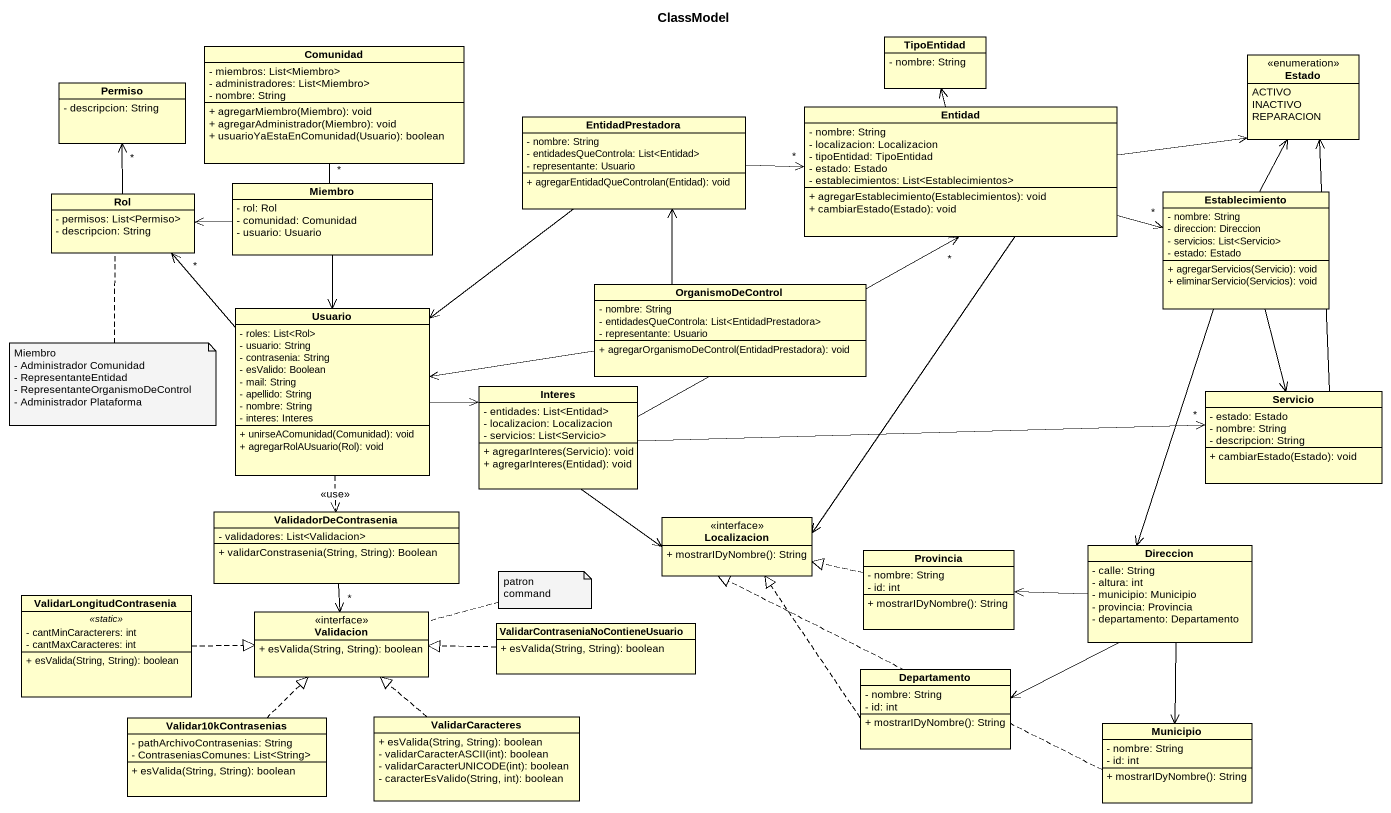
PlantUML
@startuml
title ClassModel
hide circle
hide empty members
skinparam classAttributeIconSize 0
class Comunidad {
  - miembros: List<Miembro>
  - administradores: List<Miembro>
  - nombre: String
  + agregarMiembro(Miembro): void
  + agregarAdministrador(Miembro): void
  + usuarioYaEstaEnComunidad(Usuario): boolean
}
class TipoEntidad {
  - nombre: String
}
enum Estado {
  ACTIVO
  INACTIVO
  REPARACION
}
class Permiso {
  - descripcion: String
}
class EntidadPrestadora {
  - nombre: String
  - entidadesQueControla: List<Entidad>
  - representante: Usuario
  + agregarEntidadQueControlan(Entidad): void
}
class Entidad {
  - nombre: String
  - localizacion: Localizacion
  - tipoEntidad: TipoEntidad
  - estado: Estado
  - establecimientos: List<Establecimientos>
  + agregarEstablecimiento(Establecimientos): void
  + cambiarEstado(Estado): void
}
class Miembro {
  - rol: Rol
  - comunidad: Comunidad
  - usuario: Usuario
}
class Rol {
  - permisos: List<Permiso>
  - descripcion: String
}
class Establecimiento {
  - nombre: String
  - direccion: Direccion
  - servicios: List<Servicio>
  - estado: Estado
  + agregarServicios(Servicio): void
  + eliminarServicio(Servicios): void
}
class Usuario {
  - roles: List<Rol>
  - usuario: String
  - contrasenia: String
  - esValido: Boolean
  - mail: String
  - apellido: String
  - nombre: String
  - interes: Interes
  + unirseAComunidad(Comunidad): void
  + agregarRolAUsuario(Rol): void
}
class OrganismoDeControl {
  - nombre: String
  - entidadesQueControla: List<EntidadPrestadora>
  - representante: Usuario
  + agregarOrganismoDeControl(EntidadPrestadora): void
}
class Interes {
  - entidades: List<Entidad>
  - localizacion: Localizacion
  - servicios: List<Servicio>
  + agregarInteres(Servicio): void
  + agregarInteres(Entidad): void
}
class Servicio {
  - estado: Estado
  - nombre: String
  - descripcion: String
  + cambiarEstado(Estado): void
}
class ValidadorDeContrasenia {
  - validadores: List<Validacion>
  + validarConstrasenia(String, String): Boolean
}
class Localizacion <<interface>> {
  + mostrarIDyNombre(): String
}
class Provincia {
  - nombre: String
  - id: int
  + mostrarIDyNombre(): String
}
class Direccion {
  - calle: String
  - altura: int
  - municipio: Municipio
  - provincia: Provincia
  - departamento: Departamento
}
class ValidarLongitudContrasenia {
  .. <<static>> ..
  - cantMinCaracterers: int
  - cantMaxCaracteres: int
  --
  + esValida(String, String): boolean
}
class Validacion <<interface>> {
  + esValida(String, String): boolean
}
class "ValidarContraseniaNoContieneUsuario" as ValidarContraseniaNoContiene {
  + esValida(String, String): boolean
}
class Departamento {
  - nombre: String
  - id: int
  + mostrarIDyNombre(): String
}
class Validar10kContrasenias {
  - pathArchivoContrasenias: String
  - ContraseniasComunes: List<String>
  + esValida(String, String): boolean
}
class ValidarCaracteres {
  + esValida(String, String): boolean
  - validarCaracterASCII(int): boolean
  - validarCaracterUNICODE(int): boolean
  - caracterEsValido(String, int): boolean
}
class Municipio {
  - nombre: String
  - id: int
  + mostrarIDyNombre(): String
}
Comunidad -- "*" Miembro
EntidadPrestadora -right-> "*" Entidad
EntidadPrestadora --> Usuario
Entidad -up-> TipoEntidad
Entidad -right-> Estado
Entidad -right-> "*" Establecimiento
Entidad --> Localizacion
Miembro -left-> Rol
Miembro --> Usuario
Rol -up-> "*" Permiso
Establecimiento -up-> Estado
Establecimiento --> Servicio
Establecimiento --> Direccion
Usuario -up-> "*" Rol
Usuario -right-> Interes
Usuario ..> ValidadorDeContrasenia : <<use>>
OrganismoDeControl -up-> EntidadPrestadora
OrganismoDeControl -left-> Usuario
Interes -up-> "*" Entidad
Interes -right-> "*" Servicio
Interes --> Localizacion
Servicio -up-> Estado
ValidadorDeContrasenia --> "*" Validacion
Provincia .left.|> Localizacion
Direccion -left-> Provincia
Direccion -left-> Departamento
Direccion --> Municipio
ValidarLongitudContrasenia .right.|> Validacion
ValidarContraseniaNoContiene .left.|> Validacion
Departamento .up.|> Localizacion
Validar10kContrasenias .up.|> Validacion
ValidarCaracteres .up.|> Validacion
Municipio .left.|> Localizacion
note bottom of Rol
  Miembro
  - Administrador Comunidad
  - RepresentanteEntidad
  - RepresentanteOrganismoDeControl
  - Administrador Plataforma
end note
note right of Validacion : patron command
@enduml
